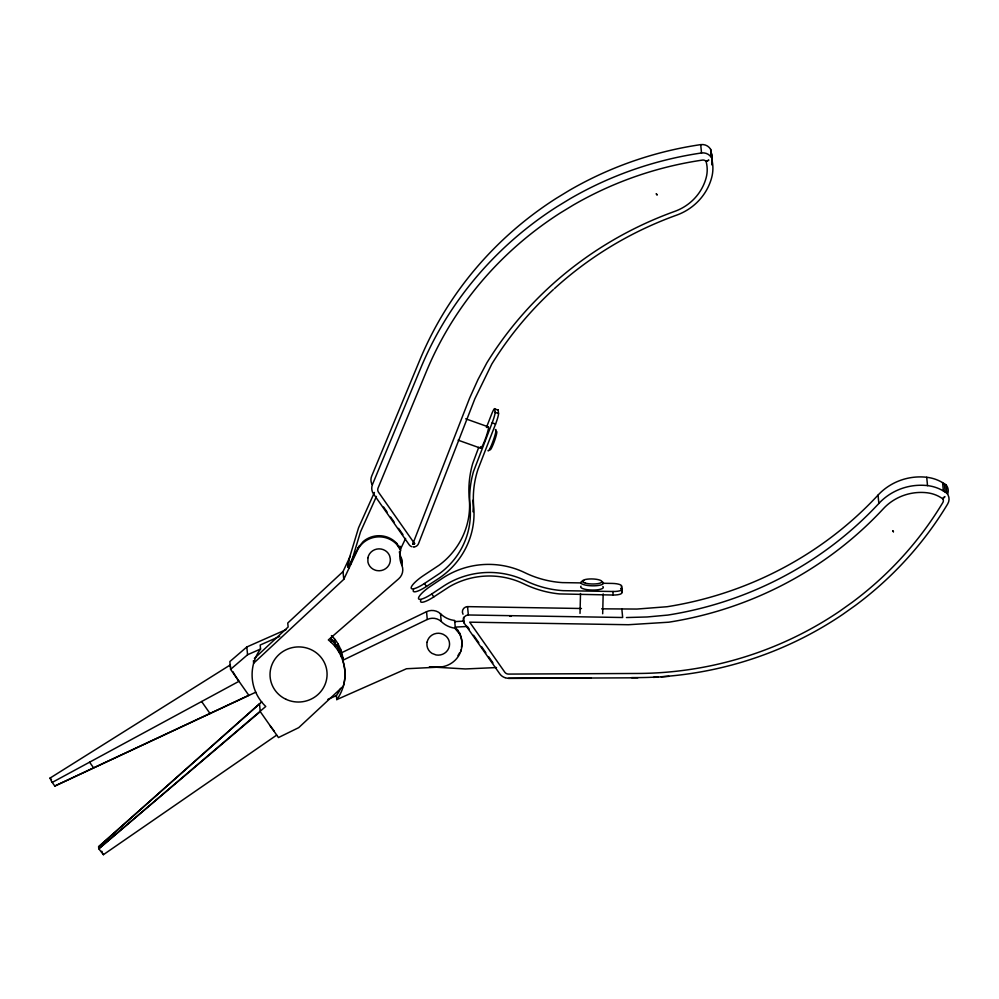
<?xml version="1.0" encoding="UTF-8"?>
<svg xmlns="http://www.w3.org/2000/svg" width="999" height="999" viewBox="0 0 999 999"><rect width="100%" height="100%" fill="white"/><g stroke="black" fill="none" stroke-linecap="round" stroke-linejoin="round"><path stroke-width="1.5" d="M580.019 613.398L580.506 593.531M602.684 613.761L603.171 593.893M420.879 599.999A15.547 3.546 -35.1 0 0 433.816 596.878L449.313 586.75A77.385 74.713 -5.5 0 1 520.092 582.155L524.063 583.953A102.298 98.764 -5.5 0 0 539.647 590.009L541.258 590.484A102.235 98.714 -5.5 0 0 559.39 593.918L612.986 595.029L613.074 591.495A9.028 2.335 1.4 0 0 621.865 589.298L621.54 585.913A9.028 2.335 1.4 0 0 612.3 583.428L603.209 583.279M612.986 595.029A9.028 2.335 1.4 0 0 621.778 592.832L621.54 585.913M621.778 592.832L621.865 589.298M413.586 544.243L413.574 542.195L378.434 492.107A4.708 4.545 -5.5 0 1 378.059 488.061L426.248 371.828A352.322 340.159 -5.5 0 1 560.239 212.999L573.251 205.082A352.16 340.01 -5.5 0 1 702.434 160.09L702.871 160.052A3.884 3.759 -5.5 0 1 706.068 161.401L708.853 160.115L706.118 161.413L706.693 164.161A32.992 31.856 -5.5 0 1 706.106 177.959A50.425 48.689 -5.5 0 1 676.598 210.677L674.612 211.426A365.035 352.422 -5.5 0 0 486.863 362.837L478.009 379.508L469.555 398.276L412.874 543.768M348.713 560.314L358.566 527.759L374.413 492.445M350.736 564.198L360.514 531.855L376.423 496.441M413.499 544.218L414.685 543.419L413.574 542.195M400.274 546.353L400.499 550.786A23.252 22.453 -5.5 0 0 401.96 565.496A12.475 12.05 -5.5 0 1 398.726 578.771L328.334 639.934C342.033 650.474 348.239 669.567 343.306 686.151L298.713 727.647L278.459 737.562L260.252 711.613L259.503 703.833L261.701 701.785M348.888 567.994A5.857 1.461 11.9 0 1 348.052 567.095L347.814 564.622L349.188 560.789M230.407 664.859L50 778.121L51.661 781.568L54.795 786.051L255.756 692.22M98.601 846.752L259.503 703.833L98.601 846.752L98.801 848.775L103.397 854.682L103.109 853.596M478.733 447.315L472.727 463.449A102.235 98.714 -5.5 0 0 469.343 481.031L469.193 482.667A102.298 98.764 -5.5 0 0 469.28 498.926L469.555 503.171A77.385 74.713 -5.5 0 1 439.098 565.222L423.651 575.449A15.547 3.546 -35.1 0 0 411.163 587.961A15.547 3.546 -35.1 0 0 424.438 583.516L439.872 573.289A77.385 74.713 -5.5 0 0 470.329 511.226L470.067 506.993A102.298 98.764 -5.5 0 1 469.98 490.721L470.117 489.098A102.235 98.714 -5.5 0 1 473.501 471.503L492.157 422.827A9.028 1.024 -70.3 0 0 495.104 412.3L494.78 408.928L498.201 410.139L498.526 413.524A9.028 1.024 -70.3 0 1 495.579 424.051L477.984 469.33A98.864 95.442 -5.5 0 0 473.713 506.718A81.044 78.247 -5.5 0 1 438.399 578.671L426.473 586.438A15.547 3.546 -35.1 0 1 413.549 589.547M486.426 427.497L491.383 414.76A9.028 1.024 -70.3 0 1 494.78 408.928M254.408 658.391L288.137 627.01L287.749 623.026L343.019 571.59L350.299 556.156M253.409 660.701L253.646 663.224L343.768 579.37L357.654 549.887A23.776 22.952 -5.5 0 1 396.828 544.48L400.649 550.249M405.606 538.411L400.537 549.113L396.715 543.344A23.776 22.952 -5.5 0 0 363.161 541.583L357.967 547.976M359.091 546.128L348.052 567.095M413.249 544.13L414.548 543.768M279.708 636.375L260.177 645.029L260.564 649.013L258.154 652.572A46.478 44.868 -5.5 0 0 265.759 706.48L98.801 848.775L260.252 711.613M327.884 699.375L336.388 695.616L338.574 692.382A46.478 44.868 -5.5 0 0 340.634 688.436M336.388 695.616L336.775 699.6L338.961 696.365A46.478 44.868 -5.5 0 0 343.344 662.25C342.632 652.322 338.948 642.544 331.431 635.601M413.049 543.98L414.385 543.968M286.189 629.557L246.815 646.977L229.845 661.575L230.594 669.342L248.801 695.304L54.795 786.051M230.594 669.342L247.565 654.757L260.564 649.013M942.681 498.576L944.904 496.54L942.869 498.826A3.884 3.759 -5.5 0 1 942.981 502.26L942.781 502.634A352.16 340.01 -5.5 0 1 852.047 602.422L839.659 611.226A352.322 340.159 -5.5 0 1 637.886 673.463L508.591 674.088A4.708 4.545 -5.5 0 1 504.832 672.265L469.692 622.177L628.433 624.725L668.831 622.19A365.035 352.422 -5.5 0 0 883.278 508.803L884.727 507.292A50.425 48.689 -5.5 0 1 926.972 492.757A32.992 31.856 -5.5 0 1 940.446 497.302L942.806 498.776M103.397 854.682L276.648 735.139M580.506 582.904L562.35 582.617A98.864 95.442 -5.5 0 1 524.887 572.702A81.044 78.247 -5.5 0 0 442.832 578.021L430.994 585.901A15.547 3.546 -35.1 0 0 418.494 598.413A15.547 3.546 -35.1 0 0 431.768 593.968L443.606 586.088A81.044 78.247 -5.5 0 1 525.661 580.769A98.864 95.442 -5.5 0 0 563.124 590.671L613.074 591.495M52.235 782.404L238.973 681.306A14.997 1.873 56.6 0 1 232.942 671.715M341.908 652.584L426.536 611.688A12.475 12.05 -5.5 0 1 440.472 613.661A23.252 22.453 -5.5 0 0 454.058 620.391L455.382 622.215M342.657 660.364L427.285 619.467A12.475 12.05 -5.5 0 1 441.221 621.44A23.252 22.453 -5.5 0 0 454.807 628.171L459.503 633.803A23.776 22.952 -5.5 0 1 439.885 667.082L406.481 668.743L336.775 699.6M653.408 677.397L668.955 676.335M454.732 621.59L463.836 621.128M496.491 667.557L465.334 668.955L429.383 666.832M509.927 616.296L511.388 616.283M591.008 677.821L508.341 678.221A10.552 10.19 -5.5 0 1 505.419 677.797M631.555 677.622L637.799 677.597A358.129 345.766 -5.5 0 0 658.041 676.947M508.379 678.421L637.837 677.797M626.435 617.544L647.177 616.97L667.844 615.072A359.203 346.803 -5.5 0 0 878.858 503.446A56.269 54.321 -5.5 0 1 927.522 485.614A38.874 37.525 -5.5 0 1 943.393 490.971L946.84 493.156A9.753 9.416 -5.5 0 1 947.726 503.871A358.129 345.766 -5.5 0 1 855.456 605.382L842.856 614.323A358.129 345.766 -5.5 0 1 661.163 676.748M601.66 608.828L636.95 609.053L667.045 606.73A359.203 346.803 -5.5 0 0 878.046 495.092A56.269 54.321 -5.5 0 1 926.71 477.272A38.874 37.525 -5.5 0 1 942.594 482.629L946.041 484.815A9.753 9.416 -5.5 0 1 947.689 493.918M463.024 614.223A5.295 5.107 -5.5 0 1 467.544 606.63L581.468 608.503M505.019 677.672A10.552 10.19 -5.5 0 1 499.737 673.788L464.085 622.976A5.295 5.107 -5.5 0 1 468.344 614.984L622.664 617.507L621.865 609.153M50 778.121L51.473 779.607M495.104 412.3L498.526 413.524M492.157 422.827L495.579 424.051M465.696 418.806L488.261 426.86M458.129 440.172L480.694 448.226M461.451 647.277A23.776 22.952 -5.5 0 0 459.39 632.667L455.257 627.097L467.395 626.473L469.155 628.983M330.781 638.311L338.236 647.502L342.957 658.266M343.044 658.691L338.386 647.901L330.981 638.661L331.343 642.457M414.323 544.03L413.723 543.356L413.848 544.23M414.26 544.08L413.723 543.356L414.098 544.168M89.585 762.175L93.531 767.769M383.579 507.017L387.1 512.05M390.634 517.07L394.155 522.09M398.564 528.371L402.959 534.64M473.563 635.264L478.846 642.794M481.493 646.553L485.889 652.834M488.536 656.605L492.944 662.874M424.438 583.516L426.473 586.438M431.768 593.968L433.816 596.878M201.623 701.523L210.065 713.586M101.736 851.235L102.273 852.085M372.09 484.54A10.552 10.19 -5.5 0 1 371.653 476.211L419.892 359.84A358.129 345.766 -5.5 0 1 556.093 198.439L569.318 190.384A358.129 345.766 -5.5 0 1 700.711 144.63A9.753 9.416 -5.5 0 1 710.664 149.363L712.299 161.613A38.874 37.525 -5.5 0 1 711.6 177.897A56.269 54.321 -5.5 0 1 676.573 215.16A359.203 346.803 -5.5 0 0 554.345 288.686M710.664 149.363L712.299 161.613M946.041 484.815L946.84 493.156M944.342 483.678L945.141 492.032M942.594 482.629L943.393 490.971M926.71 477.272L927.522 485.614M878.046 495.092L878.858 503.446M711.126 151.311L711.925 159.653M700.711 144.63L701.523 152.972A9.753 9.416 -5.5 0 1 711.475 157.705M467.544 606.63L468.344 614.984M463.548 617.407L464.085 622.976M459.39 632.667L459.503 633.803M460.664 650.187L460.776 651.323M457.817 630.082L457.929 631.218M455.919 627.722L456.031 628.858M454.62 620.454L455.369 628.234M440.472 613.661L441.221 621.44M426.536 611.688L427.285 619.467M399.363 551.81A23.252 22.453 -5.5 0 0 401.211 557.717L401.96 565.496M400.187 548.289L400.299 549.425M398.613 545.704L398.726 546.84M396.715 543.344L396.828 544.48M343.019 571.59L343.768 579.37M340.597 648.938L340.971 652.734M341.084 653.146L341.446 656.942M338.386 647.901L338.748 651.698M337.874 643.706L338.236 647.502M335.002 643.044L335.364 646.84M334.465 638.873L334.827 642.669M246.815 646.977L247.565 654.757M495.329 429.87A11.339 1.286 -70.3 0 1 493.319 440.409A11.339 1.286 -70.3 0 1 488.024 450.512M496.228 431.805A9.753 1.111 -70.3 0 1 494.068 442.082A9.753 1.111 -70.3 0 1 489.997 448.601M473.051 500.112A81.044 78.247 -5.5 0 1 472.989 511.788M487.799 427.172A11.339 1.286 -70.3 0 1 485.289 439.123A11.339 1.286 -70.3 0 1 480.556 446.715M497.664 410.065A9.028 1.024 -70.3 0 1 498.201 410.139M711.5 153.272A38.874 37.525 -5.5 0 1 711.763 164.847M701.523 152.972A358.129 345.766 -5.5 0 0 570.117 198.726L556.893 206.781A358.129 345.766 -5.5 0 0 420.691 368.181L372.452 484.552A10.552 10.19 -5.5 0 0 373.539 493.943L409.19 544.755A5.295 5.107 -5.5 0 0 411.888 546.715M414.31 546.915A5.295 5.107 -5.5 0 0 418.606 543.406L474.85 398.813L491.758 364.136A359.203 346.803 -5.5 0 1 553.321 289.61M413.823 546.965A5.295 5.107 -5.5 0 1 413.336 546.965M401.211 557.717A12.475 12.05 -5.5 0 1 402.01 563.036M347.814 564.622A5.857 1.461 11.9 0 1 347.964 564.273M274.213 731.068A14.997 1.873 56.6 0 1 270.067 725.611M230.594 666.87A14.997 1.873 56.6 0 1 230.22 665.459M601.773 581.568A11.339 2.935 1.4 0 1 598.838 585.402A11.339 2.935 1.4 0 1 583.603 584.627A11.339 2.935 1.4 0 1 583.891 580.669M602.872 586.538A11.339 2.935 1.4 0 1 592.282 590.059A11.339 2.935 1.4 0 1 580.981 586.188M620.679 588.548A9.028 2.335 1.4 0 1 621.453 589.447M459.49 652.971A23.776 22.952 -5.5 0 1 457.942 655.594M367.894 557.804L367.919 562.075A11.339 10.952 -5.5 0 0 375.424 570.229L376.86 570.579A11.339 10.952 -5.5 0 0 390.334 558.978L389.735 556.181A11.339 10.952 -5.5 0 0 386.463 551.498L385.277 550.636A11.339 10.952 -5.5 0 0 367.894 557.804M427.097 642.17L426.91 643.593A11.339 10.952 -5.5 0 0 431.968 653.371L436.063 654.957A11.339 10.952 -5.5 0 0 449.338 641.932L448.951 640.559A11.339 10.952 -5.5 0 0 445.666 635.876L443.194 634.315A11.339 10.952 -5.5 0 0 427.097 642.17M657.03 194.842L656.331 193.843L657.03 194.842M893.418 531.743L892.719 530.744L893.418 531.743M286.051 699.325A28.534 27.547 -5.5 0 0 327.01 672.364A28.534 27.547 -5.5 0 0 282.592 651.735A28.534 27.547 -5.5 0 0 286.051 699.325M585.414 583.141A9.753 2.522 1.4 0 0 601.61 582.28A9.753 2.522 1.4 0 0 589.385 578.983A9.753 2.522 1.4 0 0 585.414 583.141"/></g></svg>
